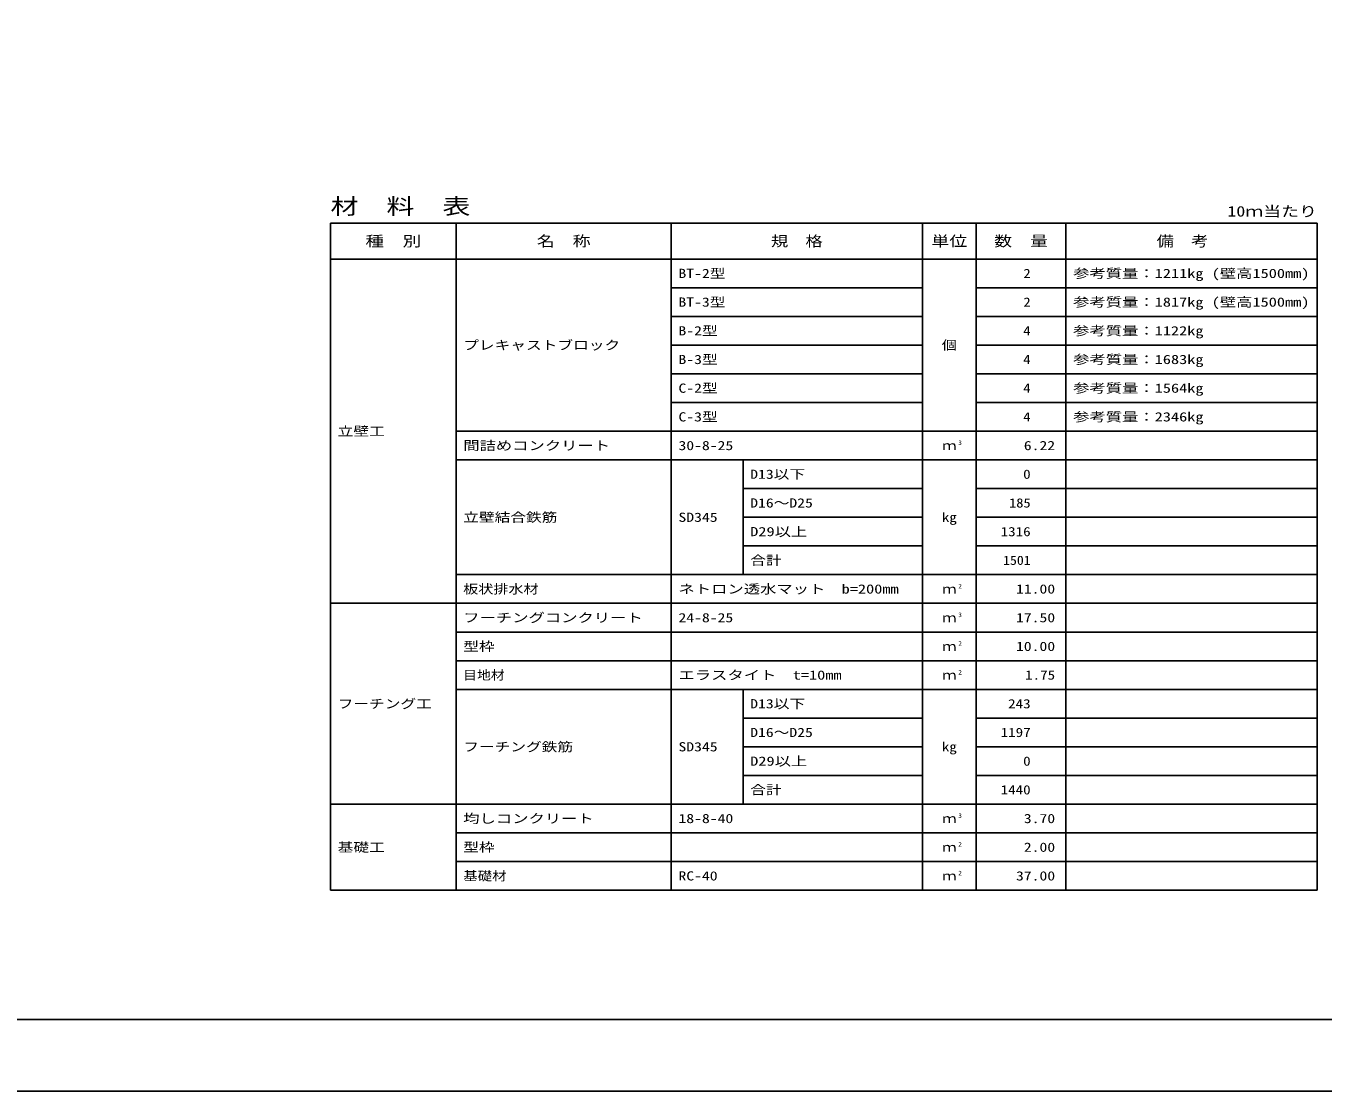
# Model space of a CAD drawing. Units: millimetres at full size; details may follow other scales. Extents: x 0 to 42050, y 0 to 29700.
# Drawn here: x 14805 to 32884, y 0 to 14850 of the extents above; entities that cross this region are included whole.
import ezdxf
from ezdxf.enums import TextEntityAlignment as Align

# ---------------------------------------------------------------- set-up
doc = ezdxf.new("R2010")
doc.units = ezdxf.units.MM
doc.layers.add('D-MTR', color=7, linetype='Continuous')
doc.layers.add('D-MTR-TXT', color=7, linetype='Continuous')
for name, color, linetype, lineweight in [('D-MTR-FRAM', 7, 'Continuous', 25), ('D-MTR-LINE', 7, 'Continuous', 25), ('D-TTL', 2, 'Continuous', 25)]:
    doc.layers.add(name, color=color, linetype=linetype, lineweight=lineweight)
doc.styles.add('ＭＳ ゴシック', font='')
doc.styles.get('ＭＳ ゴシック').set_extended_font_data('MS Gothic')

msp = doc.modelspace()

# ---------------------------------------------------------------- linework, layer by layer
at = {"layer": 'D-MTR-FRAM'}
for p, q in [((19050, 12100), (32800, 12100)), ((19050, 12100), (19050, 2800)), ((32800, 12100), (32800, 2800)), ((19050, 2800), (32800, 2800))]:
    msp.add_line(p, q, dxfattribs=at)
at = {"layer": 'D-MTR-LINE'}
for p, q in [((20800, 12100), (20800, 2800)), ((23800, 12100), (23800, 11600)), ((27300, 12100), (27300, 11600)), ((28050, 12100), (28050, 11600)), ((29300, 12100), (29300, 11600)), ((19050, 11600), (32800, 11600)), ((23800, 11600), (23800, 6800)), ((27300, 11600), (27300, 6800)), ((28050, 11600), (28050, 6800)), ((29300, 11600), (29300, 6800)), ((23800, 11200), (27300, 11200)), ((28050, 11200), (32800, 11200)), ((23800, 10800), (27300, 10800)), ((28050, 10800), (32800, 10800)), ((23800, 10400), (27300, 10400)), ((28050, 10400), (32800, 10400)), ((23800, 10000), (27300, 10000)), ((28050, 10000), (32800, 10000)), ((23800, 9600), (27300, 9600)), ((28050, 9600), (32800, 9600)), ((20800, 9200), (32800, 9200)), ((20800, 8800), (32800, 8800)), ((24800, 8800), (24800, 7200)), ((24800, 8400), (27300, 8400)), ((28050, 8400), (32800, 8400)), ((24800, 8000), (27300, 8000)), ((28050, 8000), (32800, 8000)), ((24800, 7600), (27300, 7600)), ((28050, 7600), (32800, 7600)), ((20800, 7200), (32800, 7200)), ((19050, 6800), (32800, 6800)), ((23800, 6800), (23800, 4000)), ((27300, 6800), (27300, 4000)), ((28050, 6800), (28050, 4000)), ((29300, 6800), (29300, 4000)), ((20800, 6400), (32800, 6400)), ((20800, 6000), (32800, 6000)), ((20800, 5600), (32800, 5600)), ((24800, 5600), (24800, 4000)), ((24800, 5200), (27300, 5200)), ((28050, 5200), (32800, 5200)), ((24800, 4800), (27300, 4800)), ((28050, 4800), (32800, 4800)), ((24800, 4400), (27300, 4400)), ((28050, 4400), (32800, 4400)), ((19050, 4000), (32800, 4000)), ((23800, 4000), (23800, 2800)), ((27300, 4000), (27300, 2800)), ((28050, 4000), (28050, 2800)), ((29300, 4000), (29300, 2800)), ((20800, 3600), (32800, 3600)), ((20800, 3200), (32800, 3200))]:
    msp.add_line(p, q, dxfattribs=at)
at = {"layer": 'D-TTL'}
for points in [[(0, 0), (42050, 0), (42050, 29700), (0, 29700)], [(1000, 1000), (41050, 1000), (41050, 28700), (1000, 28700)]]:
    msp.add_lwpolyline(points, close=True, dxfattribs=at)

# ---------------------------------------------------------------- texts
at = {"layer": 'D-MTR', "style": 'ＭＳ ゴシック', "width": 1.3}
msp.add_text('材\u3000料\u3000表', height=219.9, dxfattribs=at).set_placement((19050, 12160), align=Align.BOTTOM_LEFT)
at = {"layer": 'D-MTR', "style": 'ＭＳ ゴシック', "width": 1.25}
msp.add_text('10ｍ当たり', height=146.6, dxfattribs=at).set_placement((32800, 12148.333), align=Align.BOTTOM_RIGHT)
at = {"layer": 'D-MTR-TXT', "style": 'ＭＳ ゴシック'}
for s, height, width, p in [('種\u3000別', 146.6, 1.3, (19925, 11850)), ('名\u3000称', 146.6, 1.25, (22300, 11850)), ('規\u3000格', 146.6, 1.2, (25550, 11850)), ('単位', 146.6, 1.25, (27675, 11850)), ('数\u3000量', 146.6, 1.25, (28675, 11850)), ('備\u3000考', 146.6, 1.2, (30925, 11850)), ('個', 128.3, 1.2, (27675, 10400)), ('ｍ', 128.3, 1.15, (27675, 9000)), ('kg', 128.3, 1.2, (27675, 8000)), ('ｍ', 128.3, 1.15, (27675, 7000)), ('ｍ', 128.3, 1.15, (27675, 6600)), ('ｍ', 128.3, 1.15, (27675, 6200)), ('ｍ', 128.3, 1.15, (27675, 5800)), ('kg', 128.3, 1.2, (27675, 4800)), ('ｍ', 128.3, 1.15, (27675, 3800)), ('ｍ', 128.3, 1.15, (27675, 3400)), ('ｍ', 128.3, 1.15, (27675, 3000))]:
    msp.add_text(s, height=height, dxfattribs=dict(at, width=width)).set_placement(p, align=Align.MIDDLE_CENTER)
for s, width, p in [('BT-2型', 1.25, (23900, 11400)), ('参考質量：1211kg (壁高1500mm)', 1.3, (29400, 11400)), ('BT-3型', 1.25, (23900, 11000)), ('参考質量：1817kg (壁高1500mm)', 1.3, (29400, 11000)), ('B-2型', 1.25, (23900, 10600)), ('参考質量：1122kg', 1.3, (29400, 10600)), ('プレキャストブロック', 1.25, (20900, 10400)), ('B-3型', 1.25, (23900, 10200)), ('参考質量：1683kg', 1.3, (29400, 10200)), ('C-2型', 1.25, (23900, 9800)), ('参考質量：1564kg', 1.3, (29400, 9800)), ('C-3型', 1.25, (23900, 9400)), ('参考質量：2346kg', 1.3, (29400, 9400)), ('立壁工', 1.25, (19150, 9200)), ('間詰めコンクリート', 1.3, (20900, 9000)), ('30-8-25', 1.25, (23900, 9000)), ('D13以下', 1.25, (24900, 8600)), ('D16～D25', 1.25, (24900, 8200)), ('立壁結合鉄筋', 1.25, (20900, 8000)), ('SD345', 1.25, (23900, 8000)), ('D29以上', 1.3, (24900, 7800)), ('合計', 1.25, (24900, 7400)), ('板状排水材', 1.2, (20900, 7000)), ('ネトロン透水マット  b=200mm', 1.3, (23900, 7000)), ('フーチングコンクリート', 1.3, (20900, 6600)), ('24-8-25', 1.25, (23900, 6600)), ('型枠', 1.25, (20900, 6200)), ('目地材', 1.1, (20900, 5800)), ('エラスタイト\u3000t=10mm', 1.3, (23900, 5800)), ('フーチング工', 1.25, (19150, 5400)), ('D13以下', 1.25, (24900, 5400)), ('D16～D25', 1.25, (24900, 5000)), ('フーチング鉄筋', 1.25, (20900, 4800)), ('SD345', 1.25, (23900, 4800)), ('D29以上', 1.3, (24900, 4600)), ('合計', 1.25, (24900, 4200)), ('均しコンクリート', 1.3, (20900, 3800)), ('18-8-40', 1.25, (23900, 3800)), ('基礎工', 1.25, (19150, 3400)), ('型枠', 1.25, (20900, 3400)), ('基礎材', 1.15, (20900, 3000)), ('RC-40', 1.25, (23900, 3000))]:
    msp.add_text(s, height=128.3, dxfattribs=dict(at, width=width)).set_placement(p, align=Align.MIDDLE_LEFT)
for s, width, p in [('2', 1.15, (28808.883, 11400)), ('2', 1.15, (28808.883, 11000)), ('4', 1.2, (28808.883, 10600)), ('4', 1.2, (28808.883, 10200)), ('4', 1.2, (28808.883, 9800)), ('4', 1.2, (28808.883, 9400)), ('6.22', 1.25, (29150, 9000)), ('0', 1.2, (28808.883, 8600)), ('185', 1.15, (28808.883, 8200)), ('1316', 1.2, (28808.883, 7800)), ('1501', 1.1, (28808.883, 7400)), ('11.00', 1.25, (29150, 7000)), ('17.50', 1.25, (29150, 6600)), ('10.00', 1.25, (29150, 6200)), ('1.75', 1.2, (29150, 5800)), ('243', 1.2, (28808.883, 5400)), ('1197', 1.2, (28808.883, 5000)), ('0', 1.2, (28808.883, 4600)), ('1440', 1.2, (28808.883, 4200)), ('3.70', 1.25, (29150, 3800)), ('2.00', 1.25, (29150, 3400)), ('37.00', 1.25, (29150, 3000))]:
    msp.add_text(s, height=128.3, dxfattribs=dict(at, width=width)).set_placement(p, align=Align.MIDDLE_RIGHT)
at = {"layer": 'D-MTR-TXT', "style": 'ＭＳ ゴシック', "width": 1.15}
for s, p in [('3', (27800, 8988.333)), ('2', (27800, 6988.333)), ('3', (27800, 6588.333)), ('2', (27800, 6188.333)), ('2', (27800, 5788.333)), ('3', (27800, 3788.333)), ('2', (27800, 3388.333)), ('2', (27800, 2988.333))]:
    msp.add_text(s, height=64.15, dxfattribs=at).set_placement(p, align=Align.BOTTOM_LEFT)

doc.saveas('drawing.dxf')
